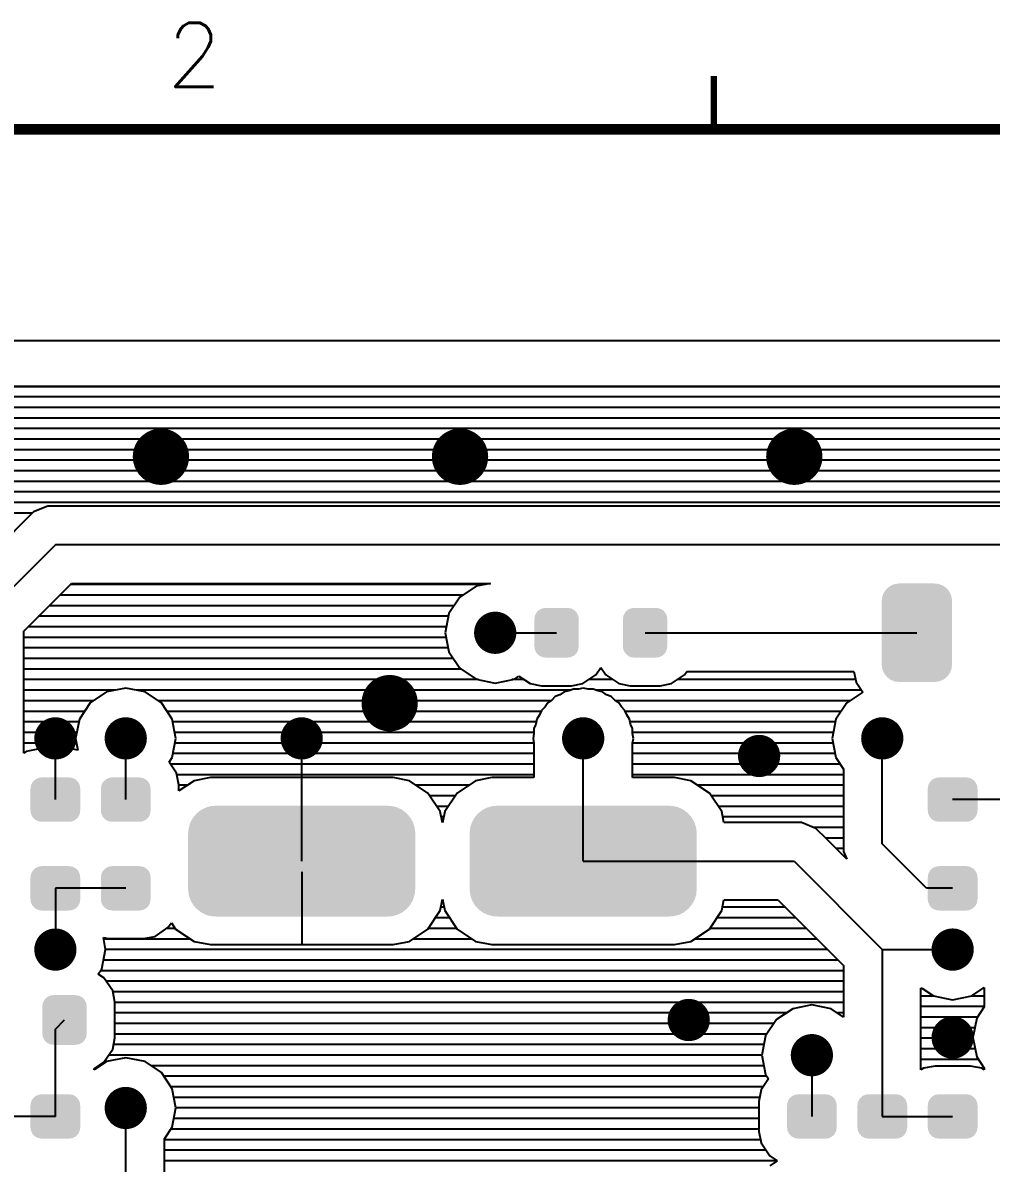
# Model space of a CAD drawing. Extents: x 295 to 953, y 10 to 290.
# Drawn here: x 557.1 to 602.5, y 236.5 to 290 of the extents above; entities that cross this region are included whole.
import ezdxf
from ezdxf.enums import TextEntityAlignment as Align

# ---------------------------------------------------------------- set-up
doc = ezdxf.new("R2010")
doc.units = 0
doc.header["$LTSCALE"] = 5
doc.header["$MEASUREMENT"] = 0
doc.layers.get('0').update_dxf_attribs({"linetype": 'CONTINUOUS', "lineweight": 25})
for name, color, linetype in [('DV-DPO-A6_BOT', 7, 'CONTINUOUS'), ('문자', 4, 'CONTINUOUS'), ('테두리', 3, 'CONTINUOUS')]:
    doc.layers.add(name, color=color, linetype=linetype)
doc.styles.get("Standard").update_dxf_attribs({"font": 'simplex.shx'})

# ---------------------------------------------------------------- blocks, each defined once
blk = doc.blocks.new('C')
at = {"layer": '테두리'}
for points, const_width in [([(112.5, 287.5), (112.5, 285)], 0.3), ([(15, 285), (15, 15), (405, 15), (405, 285), (15, 285)], 0.5)]:
    blk.add_lwpolyline(points, dxfattribs=dict(at, const_width=const_width))
at = {"layer": '문자'}
blk.add_text('2', height=3, dxfattribs=at).set_placement((88.125, 288.5), align=Align.MIDDLE)

msp = doc.modelspace()

# ---------------------------------------------------------------- linework, layer by layer
for points, const_width in [([(564.192, 269.648, -1), (562.871, 269.648, -1)], 1.321), ([(578.226, 269.648, -1), (576.905, 269.648, -1)], 1.321), ([(593.91, 269.648, -1), (592.589, 269.648, -1)], 1.321), ([(579.712, 261.393, -1), (578.721, 261.393, -1)], 0.991), ([(574.924, 258.091, -1), (573.603, 258.091, -1)], 1.321), ([(559.074, 256.44, -1), (558.084, 256.44, -1)], 0.991), ([(562.376, 256.44, -1), (561.386, 256.44, -1)], 0.991), ([(570.631, 256.44, -1), (569.641, 256.44, -1)], 0.991), ([(583.839, 256.44, -1), (582.849, 256.44, -1)], 0.991), ([(597.873, 256.44, -1), (596.882, 256.44, -1)], 0.991), ([(592.094, 255.615, -1), (591.104, 255.615, -1)], 0.991), ([(559.074, 246.534, -1), (558.084, 246.534, -1)], 0.991), ([(601.175, 246.534, -1), (600.184, 246.534, -1)], 0.991), ([(588.792, 243.232, -1), (587.802, 243.232, -1)], 0.991), ([(601.175, 242.407, -1), (600.184, 242.407, -1)], 0.991), ([(594.571, 241.581, -1), (593.58, 241.581, -1)], 0.991), ([(562.376, 239.105, -1), (561.386, 239.105, -1)], 0.991)]:
    msp.add_lwpolyline(points, format="xyb", close=True, dxfattribs=dict(const_width=const_width))
for points in [[(600.064, 263.667), (600.034, 263.678), (597.928, 263.667), (597.994, 263.678)], [(600.034, 263.678), (599.836, 263.704), (597.994, 263.678), (598.134, 263.704)], [(599.836, 263.704), (599.827, 263.705), (598.134, 263.704), (598.176, 263.705)], [(600.615, 263.127), (600.545, 263.28), (597.394, 263.127), (597.454, 263.28)], [(600.545, 263.28), (600.528, 263.316), (597.454, 263.28), (597.482, 263.316)], [(600.528, 263.316), (600.421, 263.448), (597.482, 263.316), (597.578, 263.448)], [(600.421, 263.448), (600.396, 263.478), (597.578, 263.448), (597.615, 263.478)], [(600.396, 263.478), (600.257, 263.579), (597.615, 263.478), (597.739, 263.579)], [(600.257, 263.579), (600.228, 263.601), (597.739, 263.579), (597.786, 263.601)], [(600.228, 263.601), (600.064, 263.667), (597.786, 263.601), (597.928, 263.667)], [(600.653, 262.879), (600.652, 262.922), (597.351, 262.879), (597.356, 262.922)], [(600.653, 259.907), (600.653, 262.879), (597.351, 259.907), (597.351, 262.879)], [(600.652, 262.922), (600.622, 263.086), (597.356, 262.922), (597.377, 263.086)], [(600.622, 263.086), (600.615, 263.127), (597.377, 263.086), (597.394, 263.127)], [(583.136, 262.044), (583.114, 262.189), (581.056, 262.044), (581.08, 262.189)], [(583.114, 262.189), (583.105, 262.206), (581.08, 262.189), (581.083, 262.206)], [(583.105, 262.206), (583.042, 262.337), (581.083, 262.206), (581.153, 262.337)], [(583.042, 262.337), (583.027, 262.352), (581.153, 262.337), (581.16, 262.352)], [(583.027, 262.352), (582.927, 262.456), (581.16, 262.352), (581.268, 262.456)], [(582.927, 262.456), (582.906, 262.466), (581.268, 262.456), (581.28, 262.466)], [(582.906, 262.466), (582.78, 262.532), (581.28, 262.466), (581.417, 262.532)], [(582.78, 262.532), (582.746, 262.537), (581.417, 262.532), (581.429, 262.537)], [(582.746, 262.537), (582.617, 262.558), (581.429, 262.537), (581.574, 262.558)], [(582.617, 262.558), (582.617, 262.562), (581.574, 262.558), (581.574, 262.562)], [(587.29, 262.044), (587.268, 262.189), (585.209, 262.044), (585.234, 262.189)], [(587.268, 262.189), (587.259, 262.206), (585.234, 262.189), (585.237, 262.206)], [(587.259, 262.206), (587.196, 262.337), (585.237, 262.206), (585.307, 262.337)], [(587.196, 262.337), (587.181, 262.352), (585.307, 262.337), (585.314, 262.352)], [(587.181, 262.352), (587.081, 262.456), (585.314, 262.352), (585.422, 262.456)], [(587.081, 262.456), (587.06, 262.466), (585.422, 262.456), (585.434, 262.466)], [(587.06, 262.466), (586.934, 262.532), (585.434, 262.466), (585.571, 262.532)], [(586.934, 262.532), (586.9, 262.537), (585.571, 262.532), (585.583, 262.537)], [(586.9, 262.537), (586.771, 262.558), (585.583, 262.537), (585.728, 262.558)], [(586.771, 262.558), (586.771, 262.562), (585.728, 262.558), (585.728, 262.562)], [(583.136, 262.041), (583.136, 262.044), (581.056, 262.041), (581.056, 262.044)], [(583.136, 260.746), (583.136, 262.041), (581.056, 260.746), (581.056, 262.041)], [(587.29, 262.041), (587.29, 262.044), (585.209, 262.041), (585.209, 262.044)], [(587.29, 260.746), (587.29, 262.041), (585.209, 260.746), (585.209, 262.041)], [(583.136, 260.743), (583.136, 260.746), (581.056, 260.743), (581.056, 260.746)], [(583.111, 260.598), (583.136, 260.743), (581.078, 260.598), (581.056, 260.743)], [(583.108, 260.58), (583.111, 260.598), (581.086, 260.58), (581.078, 260.598)], [(583.039, 260.449), (583.108, 260.58), (581.15, 260.449), (581.086, 260.58)], [(587.29, 260.743), (587.29, 260.746), (585.209, 260.743), (585.209, 260.746)], [(587.265, 260.598), (587.29, 260.743), (585.231, 260.598), (585.209, 260.743)], [(587.262, 260.58), (587.265, 260.598), (585.24, 260.58), (585.231, 260.598)], [(587.193, 260.449), (587.262, 260.58), (585.304, 260.449), (585.24, 260.58)], [(583.031, 260.434), (583.039, 260.449), (581.164, 260.434), (581.15, 260.449)], [(582.923, 260.331), (583.031, 260.434), (581.265, 260.331), (581.164, 260.434)], [(582.912, 260.32), (582.923, 260.331), (581.285, 260.32), (581.265, 260.331)], [(582.774, 260.255), (582.912, 260.32), (581.411, 260.255), (581.285, 260.32)], [(582.763, 260.25), (582.774, 260.255), (581.445, 260.25), (581.411, 260.255)], [(582.617, 260.229), (582.763, 260.25), (581.574, 260.229), (581.445, 260.25)], [(582.617, 260.224), (582.617, 260.229), (581.574, 260.224), (581.574, 260.229)], [(587.185, 260.434), (587.193, 260.449), (585.318, 260.434), (585.304, 260.449)], [(587.077, 260.331), (587.185, 260.434), (585.419, 260.331), (585.318, 260.434)], [(587.066, 260.32), (587.077, 260.331), (585.439, 260.32), (585.419, 260.331)], [(586.928, 260.255), (587.066, 260.32), (585.565, 260.255), (585.439, 260.32)], [(586.917, 260.25), (586.928, 260.255), (585.599, 260.25), (585.565, 260.255)], [(586.771, 260.229), (586.917, 260.25), (585.728, 260.229), (585.599, 260.25)], [(586.771, 260.224), (586.771, 260.229), (585.728, 260.224), (585.728, 260.229)], [(600.647, 259.865), (600.653, 259.907), (597.352, 259.865), (597.351, 259.907)], [(600.627, 259.701), (600.647, 259.865), (597.382, 259.701), (597.352, 259.865)], [(600.61, 259.66), (600.627, 259.701), (597.389, 259.66), (597.382, 259.701)], [(600.549, 259.507), (600.61, 259.66), (597.459, 259.507), (597.389, 259.66)], [(600.522, 259.47), (600.549, 259.507), (597.476, 259.47), (597.459, 259.507)], [(600.426, 259.339), (600.522, 259.47), (597.583, 259.339), (597.476, 259.47)], [(600.389, 259.309), (600.426, 259.339), (597.608, 259.309), (597.583, 259.339)], [(600.265, 259.207), (600.389, 259.309), (597.746, 259.207), (597.608, 259.309)], [(600.217, 259.185), (600.265, 259.207), (597.776, 259.185), (597.746, 259.207)], [(600.075, 259.12), (600.217, 259.185), (597.94, 259.12), (597.776, 259.185)], [(600.01, 259.108), (600.075, 259.12), (597.97, 259.108), (597.94, 259.12)], [(599.87, 259.083), (600.01, 259.108), (598.168, 259.083), (597.97, 259.108)], [(599.827, 259.082), (599.87, 259.083), (598.176, 259.082), (598.168, 259.083)], [(559.392, 254.58), (559.361, 254.586), (557.771, 254.58), (557.782, 254.586)], [(559.361, 254.586), (559.229, 254.608), (557.782, 254.586), (557.928, 254.608)], [(562.694, 254.58), (562.663, 254.586), (561.073, 254.58), (561.084, 254.586)], [(562.663, 254.586), (562.531, 254.608), (561.084, 254.586), (561.23, 254.608)], [(601.493, 254.58), (601.461, 254.586), (599.872, 254.58), (599.883, 254.586)], [(601.461, 254.586), (601.33, 254.608), (599.883, 254.586), (600.029, 254.608)], [(559.748, 253.046), (559.748, 254.089), (557.41, 253.046), (557.41, 254.089)], [(559.744, 254.089), (559.723, 254.236), (557.413, 254.089), (557.437, 254.236)], [(559.723, 254.236), (559.715, 254.252), (557.437, 254.236), (557.439, 254.252)], [(559.715, 254.252), (559.652, 254.384), (557.439, 254.252), (557.508, 254.384)], [(559.652, 254.384), (559.639, 254.399), (557.508, 254.384), (557.516, 254.399)], [(559.639, 254.399), (559.538, 254.503), (557.516, 254.399), (557.623, 254.503)], [(559.538, 254.503), (559.519, 254.514), (557.623, 254.503), (557.634, 254.514)], [(559.519, 254.514), (559.392, 254.58), (557.634, 254.514), (557.771, 254.58)], [(563.05, 253.046), (563.05, 254.089), (560.712, 253.046), (560.712, 254.089)], [(563.046, 254.089), (563.025, 254.236), (560.715, 254.089), (560.739, 254.236)], [(563.025, 254.236), (563.017, 254.252), (560.739, 254.236), (560.741, 254.252)], [(563.017, 254.252), (562.954, 254.384), (560.741, 254.252), (560.81, 254.384)], [(562.954, 254.384), (562.941, 254.399), (560.81, 254.384), (560.818, 254.399)], [(562.941, 254.399), (562.84, 254.503), (560.818, 254.399), (560.925, 254.503)], [(562.84, 254.503), (562.821, 254.514), (560.925, 254.503), (560.936, 254.514)], [(562.821, 254.514), (562.694, 254.58), (560.936, 254.514), (561.073, 254.58)], [(601.848, 253.046), (601.848, 254.089), (599.51, 253.046), (599.51, 254.089)], [(601.845, 254.089), (601.824, 254.236), (599.514, 254.089), (599.537, 254.236)], [(601.824, 254.236), (601.816, 254.252), (599.537, 254.236), (599.54, 254.252)], [(601.816, 254.252), (601.753, 254.384), (599.54, 254.252), (599.609, 254.384)], [(601.753, 254.384), (601.739, 254.399), (599.609, 254.384), (599.616, 254.399)], [(601.739, 254.399), (601.638, 254.503), (599.616, 254.399), (599.724, 254.503)], [(601.638, 254.503), (601.619, 254.514), (599.724, 254.503), (599.734, 254.514)], [(601.619, 254.514), (601.493, 254.58), (599.734, 254.514), (599.872, 254.58)], [(559.721, 252.9), (559.744, 253.046), (557.434, 252.9), (557.413, 253.046)], [(563.023, 252.9), (563.046, 253.046), (560.736, 252.9), (560.715, 253.046)], [(575.037, 252.948), (574.853, 253.083), (565.24, 252.948), (565.413, 253.083)], [(574.853, 253.083), (574.826, 253.103), (565.413, 253.083), (565.453, 253.103)], [(574.826, 253.103), (574.616, 253.2), (565.453, 253.103), (565.648, 253.2)], [(574.616, 253.2), (574.588, 253.213), (565.648, 253.2), (565.696, 253.213)], [(574.588, 253.213), (574.357, 253.267), (565.696, 253.213), (565.901, 253.267)], [(574.357, 253.267), (574.333, 253.273), (565.901, 253.267), (565.994, 253.273)], [(574.333, 253.273), (574.072, 253.28), (565.994, 253.273), (566.126, 253.28)], [(566.2, 253.28), (566.162, 253.282), (566.126, 253.28), (566.162, 253.282)], [(588.245, 252.948), (588.061, 253.083), (578.448, 252.948), (578.621, 253.083)], [(588.061, 253.083), (588.034, 253.103), (578.621, 253.083), (578.661, 253.103)], [(588.034, 253.103), (587.824, 253.2), (578.661, 253.103), (578.856, 253.2)], [(587.824, 253.2), (587.796, 253.213), (578.856, 253.2), (578.904, 253.213)], [(587.796, 253.213), (587.565, 253.267), (578.904, 253.213), (579.109, 253.267)], [(587.565, 253.267), (587.541, 253.273), (579.109, 253.267), (579.202, 253.273)], [(587.541, 253.273), (587.28, 253.28), (579.202, 253.273), (579.334, 253.28)], [(579.408, 253.28), (579.37, 253.282), (579.334, 253.28), (579.37, 253.282)], [(601.821, 252.9), (601.845, 253.046), (599.535, 252.9), (599.514, 253.046)], [(559.718, 252.883), (559.721, 252.9), (557.442, 252.883), (557.434, 252.9)], [(559.649, 252.751), (559.718, 252.883), (557.505, 252.751), (557.442, 252.883)], [(559.642, 252.737), (559.649, 252.751), (557.519, 252.737), (557.505, 252.751)], [(559.534, 252.632), (559.642, 252.737), (557.62, 252.632), (557.519, 252.737)], [(559.524, 252.622), (559.534, 252.632), (557.639, 252.622), (557.62, 252.632)], [(559.386, 252.555), (559.524, 252.622), (557.766, 252.555), (557.639, 252.622)], [(559.375, 252.549), (559.386, 252.555), (557.797, 252.549), (557.766, 252.555)], [(559.229, 252.527), (559.375, 252.549), (557.928, 252.527), (557.797, 252.549)], [(563.02, 252.883), (563.023, 252.9), (560.744, 252.883), (560.736, 252.9)], [(562.951, 252.751), (563.02, 252.883), (560.807, 252.751), (560.744, 252.883)], [(562.944, 252.737), (562.951, 252.751), (560.821, 252.737), (560.807, 252.751)], [(562.836, 252.632), (562.944, 252.737), (560.922, 252.632), (560.821, 252.737)], [(562.826, 252.622), (562.836, 252.632), (560.941, 252.622), (560.922, 252.632)], [(562.688, 252.555), (562.826, 252.622), (561.068, 252.555), (560.941, 252.622)], [(562.677, 252.549), (562.688, 252.555), (561.099, 252.549), (561.068, 252.555)], [(562.531, 252.527), (562.677, 252.549), (561.23, 252.527), (561.099, 252.549)], [(575.431, 252.28), (575.357, 252.493), (564.844, 252.28), (564.911, 252.493)], [(575.357, 252.493), (575.345, 252.528), (564.911, 252.493), (564.93, 252.528)], [(575.345, 252.528), (575.231, 252.722), (564.93, 252.528), (565.037, 252.722)], [(575.231, 252.722), (575.212, 252.753), (565.037, 252.722), (565.064, 252.753)], [(575.212, 252.753), (575.06, 252.922), (565.064, 252.753), (565.207, 252.922)], [(575.06, 252.922), (575.037, 252.948), (565.207, 252.922), (565.24, 252.948)], [(588.639, 252.28), (588.565, 252.493), (578.052, 252.28), (578.119, 252.493)], [(588.565, 252.493), (588.553, 252.528), (578.119, 252.493), (578.138, 252.528)], [(588.553, 252.528), (588.439, 252.722), (578.138, 252.528), (578.245, 252.722)], [(588.439, 252.722), (588.42, 252.753), (578.245, 252.722), (578.272, 252.753)], [(588.42, 252.753), (588.268, 252.922), (578.272, 252.753), (578.415, 252.922)], [(588.268, 252.922), (588.245, 252.948), (578.415, 252.922), (578.448, 252.948)], [(601.819, 252.883), (601.821, 252.9), (599.543, 252.883), (599.535, 252.9)], [(601.75, 252.751), (601.819, 252.883), (599.606, 252.751), (599.543, 252.883)], [(601.743, 252.737), (601.75, 252.751), (599.619, 252.737), (599.606, 252.751)], [(601.635, 252.632), (601.743, 252.737), (599.72, 252.632), (599.619, 252.737)], [(601.624, 252.622), (601.635, 252.632), (599.74, 252.622), (599.72, 252.632)], [(601.487, 252.555), (601.624, 252.622), (599.866, 252.555), (599.74, 252.622)], [(601.476, 252.549), (601.487, 252.555), (599.898, 252.549), (599.866, 252.555)], [(601.33, 252.527), (601.476, 252.549), (600.029, 252.527), (599.898, 252.549)], [(575.465, 251.983), (575.465, 252.021), (564.806, 251.983), (564.81, 252.021)], [(575.465, 251.979), (575.465, 251.983), (564.806, 251.979), (564.806, 251.983)], [(575.465, 249.384), (575.465, 251.979), (564.806, 249.384), (564.806, 251.979)], [(575.465, 252.021), (575.436, 252.243), (564.81, 252.021), (564.833, 252.243)], [(575.436, 252.243), (575.431, 252.28), (564.833, 252.243), (564.844, 252.28)], [(588.673, 251.983), (588.673, 252.021), (578.014, 251.983), (578.018, 252.021)], [(588.673, 251.979), (588.673, 251.983), (578.014, 251.979), (578.014, 251.983)], [(588.673, 249.384), (588.673, 251.979), (578.014, 249.384), (578.014, 251.979)], [(588.673, 252.021), (588.644, 252.243), (578.018, 252.021), (578.041, 252.243)], [(588.644, 252.243), (588.639, 252.28), (578.041, 252.243), (578.052, 252.28)], [(559.639, 250.238), (559.538, 250.343), (557.516, 250.238), (557.623, 250.343)], [(559.538, 250.343), (559.519, 250.353), (557.623, 250.343), (557.634, 250.353)], [(559.519, 250.353), (559.392, 250.42), (557.634, 250.353), (557.771, 250.42)], [(559.392, 250.42), (559.361, 250.425), (557.771, 250.42), (557.782, 250.425)], [(559.361, 250.425), (559.229, 250.447), (557.782, 250.425), (557.928, 250.447)], [(562.941, 250.238), (562.84, 250.343), (560.818, 250.238), (560.925, 250.343)], [(562.84, 250.343), (562.821, 250.353), (560.925, 250.343), (560.936, 250.353)], [(562.821, 250.353), (562.694, 250.42), (560.936, 250.353), (561.073, 250.42)], [(562.694, 250.42), (562.663, 250.425), (561.073, 250.42), (561.084, 250.425)], [(562.663, 250.425), (562.531, 250.447), (561.084, 250.425), (561.23, 250.447)], [(601.739, 250.238), (601.638, 250.343), (599.616, 250.238), (599.724, 250.343)], [(601.638, 250.343), (601.619, 250.353), (599.724, 250.343), (599.734, 250.353)], [(601.619, 250.353), (601.493, 250.42), (599.734, 250.353), (599.872, 250.42)], [(601.493, 250.42), (601.461, 250.425), (599.872, 250.42), (599.883, 250.425)], [(601.461, 250.425), (601.33, 250.447), (599.883, 250.425), (600.029, 250.447)], [(559.748, 248.885), (559.748, 249.929), (557.41, 248.885), (557.41, 249.929)], [(559.744, 249.929), (559.723, 250.075), (557.413, 249.929), (557.437, 250.075)], [(559.723, 250.075), (559.715, 250.092), (557.437, 250.075), (557.439, 250.092)], [(559.715, 250.092), (559.652, 250.224), (557.439, 250.092), (557.508, 250.224)], [(559.652, 250.224), (559.639, 250.238), (557.508, 250.224), (557.516, 250.238)], [(563.05, 248.885), (563.05, 249.929), (560.712, 248.885), (560.712, 249.929)], [(563.046, 249.929), (563.025, 250.075), (560.715, 249.929), (560.739, 250.075)], [(563.025, 250.075), (563.017, 250.092), (560.739, 250.075), (560.741, 250.092)], [(563.017, 250.092), (562.954, 250.224), (560.741, 250.092), (560.81, 250.224)], [(562.954, 250.224), (562.941, 250.238), (560.81, 250.224), (560.818, 250.238)], [(601.848, 248.885), (601.848, 249.929), (599.51, 248.885), (599.51, 249.929)], [(601.845, 249.929), (601.824, 250.075), (599.514, 249.929), (599.537, 250.075)], [(601.824, 250.075), (601.816, 250.092), (599.537, 250.075), (599.54, 250.092)], [(601.816, 250.092), (601.753, 250.224), (599.54, 250.092), (599.609, 250.224)], [(601.753, 250.224), (601.739, 250.238), (599.609, 250.224), (599.616, 250.238)], [(575.465, 249.381), (575.465, 249.384), (564.806, 249.381), (564.806, 249.384)], [(575.461, 249.343), (575.465, 249.381), (564.807, 249.343), (564.806, 249.381)], [(575.439, 249.12), (575.461, 249.343), (564.836, 249.12), (564.807, 249.343)], [(588.673, 249.381), (588.673, 249.384), (578.014, 249.381), (578.014, 249.384)], [(588.669, 249.343), (588.673, 249.381), (578.015, 249.343), (578.014, 249.381)], [(588.647, 249.12), (588.669, 249.343), (578.044, 249.12), (578.015, 249.343)], [(559.721, 248.739), (559.744, 248.885), (557.434, 248.739), (557.413, 248.885)], [(559.718, 248.722), (559.721, 248.739), (557.442, 248.722), (557.434, 248.739)], [(559.649, 248.59), (559.718, 248.722), (557.505, 248.59), (557.442, 248.722)], [(563.023, 248.739), (563.046, 248.885), (560.736, 248.739), (560.715, 248.885)], [(563.02, 248.722), (563.023, 248.739), (560.744, 248.722), (560.736, 248.739)], [(562.951, 248.59), (563.02, 248.722), (560.807, 248.59), (560.744, 248.722)], [(575.427, 249.083), (575.439, 249.12), (564.841, 249.083), (564.836, 249.12)], [(575.361, 248.87), (575.427, 249.083), (564.914, 248.87), (564.841, 249.083)], [(575.342, 248.835), (575.361, 248.87), (564.926, 248.835), (564.914, 248.87)], [(575.234, 248.641), (575.342, 248.835), (565.041, 248.641), (564.926, 248.835)], [(588.635, 249.083), (588.647, 249.12), (578.049, 249.083), (578.044, 249.12)], [(588.569, 248.87), (588.635, 249.083), (578.122, 248.87), (578.049, 249.083)], [(588.55, 248.835), (588.569, 248.87), (578.134, 248.835), (578.122, 248.87)], [(588.442, 248.641), (588.55, 248.835), (578.249, 248.641), (578.134, 248.835)], [(601.821, 248.739), (601.845, 248.885), (599.535, 248.739), (599.514, 248.885)], [(601.819, 248.722), (601.821, 248.739), (599.543, 248.722), (599.535, 248.739)], [(601.75, 248.59), (601.819, 248.722), (599.606, 248.59), (599.543, 248.722)], [(559.642, 248.576), (559.649, 248.59), (557.519, 248.576), (557.505, 248.59)], [(559.534, 248.471), (559.642, 248.576), (557.62, 248.471), (557.519, 248.576)], [(559.524, 248.461), (559.534, 248.471), (557.639, 248.461), (557.62, 248.471)], [(559.386, 248.394), (559.524, 248.461), (557.766, 248.394), (557.639, 248.461)], [(559.375, 248.389), (559.386, 248.394), (557.797, 248.389), (557.766, 248.394)], [(559.229, 248.367), (559.375, 248.389), (557.928, 248.367), (557.797, 248.389)], [(562.944, 248.576), (562.951, 248.59), (560.821, 248.576), (560.807, 248.59)], [(562.836, 248.471), (562.944, 248.576), (560.922, 248.471), (560.821, 248.576)], [(562.826, 248.461), (562.836, 248.471), (560.941, 248.461), (560.922, 248.471)], [(562.688, 248.394), (562.826, 248.461), (561.068, 248.394), (560.941, 248.461)], [(562.677, 248.389), (562.688, 248.394), (561.099, 248.389), (561.068, 248.394)], [(562.531, 248.367), (562.677, 248.389), (561.23, 248.367), (561.099, 248.389)], [(575.208, 248.61), (575.234, 248.641), (565.059, 248.61), (565.041, 248.641)], [(575.065, 248.442), (575.208, 248.61), (565.211, 248.442), (565.059, 248.61)], [(575.032, 248.416), (575.065, 248.442), (565.235, 248.416), (565.211, 248.442)], [(574.858, 248.28), (575.032, 248.416), (565.419, 248.28), (565.235, 248.416)], [(574.819, 248.26), (574.858, 248.28), (565.446, 248.26), (565.419, 248.28)], [(574.624, 248.164), (574.819, 248.26), (565.655, 248.164), (565.446, 248.26)], [(588.416, 248.61), (588.442, 248.641), (578.267, 248.61), (578.249, 248.641)], [(588.273, 248.442), (588.416, 248.61), (578.419, 248.442), (578.267, 248.61)], [(588.24, 248.416), (588.273, 248.442), (578.443, 248.416), (578.419, 248.442)], [(588.066, 248.28), (588.24, 248.416), (578.627, 248.28), (578.443, 248.416)], [(588.027, 248.26), (588.066, 248.28), (578.654, 248.26), (578.627, 248.28)], [(587.832, 248.164), (588.027, 248.26), (578.863, 248.164), (578.654, 248.26)], [(601.743, 248.576), (601.75, 248.59), (599.619, 248.576), (599.606, 248.59)], [(601.635, 248.471), (601.743, 248.576), (599.72, 248.471), (599.619, 248.576)], [(601.624, 248.461), (601.635, 248.471), (599.74, 248.461), (599.72, 248.471)], [(601.487, 248.394), (601.624, 248.461), (599.866, 248.394), (599.74, 248.461)], [(601.476, 248.389), (601.487, 248.394), (599.898, 248.389), (599.866, 248.394)], [(601.33, 248.367), (601.476, 248.389), (600.029, 248.367), (599.898, 248.389)], [(574.576, 248.151), (574.624, 248.164), (565.683, 248.151), (565.655, 248.164)], [(574.371, 248.096), (574.576, 248.151), (565.915, 248.096), (565.683, 248.151)], [(574.278, 248.091), (574.371, 248.096), (565.938, 248.091), (565.915, 248.096)], [(574.146, 248.083), (574.278, 248.091), (566.2, 248.083), (565.938, 248.091)], [(574.11, 248.081), (574.146, 248.083), (574.11, 248.081), (574.072, 248.083)], [(587.784, 248.151), (587.832, 248.164), (578.891, 248.151), (578.863, 248.164)], [(587.579, 248.096), (587.784, 248.151), (579.123, 248.096), (578.891, 248.151)], [(587.486, 248.091), (587.579, 248.096), (579.146, 248.091), (579.123, 248.096)], [(587.354, 248.083), (587.486, 248.091), (579.408, 248.083), (579.146, 248.091)], [(587.318, 248.081), (587.354, 248.083), (587.318, 248.081), (587.28, 248.083)], [(560.048, 243.883), (560.026, 244.028), (557.968, 243.883), (557.993, 244.028)], [(560.026, 244.028), (560.018, 244.045), (557.993, 244.028), (557.996, 244.045)], [(560.018, 244.045), (559.954, 244.176), (557.996, 244.045), (558.065, 244.176)], [(559.954, 244.176), (559.94, 244.191), (558.065, 244.176), (558.073, 244.191)], [(559.94, 244.191), (559.839, 244.295), (558.073, 244.191), (558.181, 244.295)], [(559.839, 244.295), (559.818, 244.305), (558.181, 244.295), (558.192, 244.305)], [(559.818, 244.305), (559.693, 244.371), (558.192, 244.305), (558.33, 244.371)], [(559.693, 244.371), (559.659, 244.376), (558.33, 244.371), (558.341, 244.376)], [(559.659, 244.376), (559.53, 244.397), (558.341, 244.376), (558.486, 244.397)], [(559.53, 244.397), (559.53, 244.401), (558.486, 244.397), (558.486, 244.401)], [(560.048, 243.88), (560.048, 243.883), (557.968, 243.88), (557.968, 243.883)], [(560.048, 242.585), (560.048, 243.88), (557.968, 242.585), (557.968, 243.88)], [(560.048, 242.582), (560.048, 242.585), (557.968, 242.582), (557.968, 242.585)], [(560.024, 242.437), (560.048, 242.582), (557.99, 242.437), (557.968, 242.582)], [(560.021, 242.419), (560.024, 242.437), (557.998, 242.419), (557.99, 242.437)], [(559.951, 242.288), (560.021, 242.419), (558.062, 242.288), (557.998, 242.419)], [(559.943, 242.273), (559.951, 242.288), (558.077, 242.273), (558.062, 242.288)], [(559.835, 242.17), (559.943, 242.273), (558.177, 242.17), (558.077, 242.273)], [(559.824, 242.159), (559.835, 242.17), (558.198, 242.159), (558.177, 242.17)], [(559.687, 242.094), (559.824, 242.159), (558.324, 242.094), (558.198, 242.159)], [(559.675, 242.089), (559.687, 242.094), (558.357, 242.089), (558.324, 242.094)], [(559.53, 242.068), (559.675, 242.089), (558.486, 242.068), (558.357, 242.089)], [(559.53, 242.063), (559.53, 242.068), (558.486, 242.063), (558.486, 242.068)], [(559.639, 239.54), (559.538, 239.644), (557.516, 239.54), (557.623, 239.644)], [(559.538, 239.644), (559.519, 239.655), (557.623, 239.644), (557.634, 239.655)], [(559.519, 239.655), (559.392, 239.721), (557.634, 239.655), (557.771, 239.721)], [(559.392, 239.721), (559.361, 239.727), (557.771, 239.721), (557.782, 239.727)], [(559.361, 239.727), (559.229, 239.749), (557.782, 239.727), (557.928, 239.749)], [(595.135, 239.54), (595.034, 239.644), (593.012, 239.54), (593.12, 239.644)], [(595.034, 239.644), (595.015, 239.655), (593.12, 239.644), (593.13, 239.655)], [(595.015, 239.655), (594.889, 239.721), (593.13, 239.655), (593.268, 239.721)], [(594.889, 239.721), (594.857, 239.727), (593.268, 239.721), (593.279, 239.727)], [(594.857, 239.727), (594.726, 239.749), (593.279, 239.727), (593.425, 239.749)], [(598.437, 239.54), (598.336, 239.644), (596.314, 239.54), (596.422, 239.644)], [(598.336, 239.644), (598.317, 239.655), (596.422, 239.644), (596.432, 239.655)], [(598.317, 239.655), (598.191, 239.721), (596.432, 239.655), (596.57, 239.721)], [(598.191, 239.721), (598.159, 239.727), (596.57, 239.721), (596.581, 239.727)], [(598.159, 239.727), (598.028, 239.749), (596.581, 239.727), (596.727, 239.749)], [(601.739, 239.54), (601.638, 239.644), (599.616, 239.54), (599.724, 239.644)], [(601.638, 239.644), (601.619, 239.655), (599.724, 239.644), (599.734, 239.655)], [(601.619, 239.655), (601.493, 239.721), (599.734, 239.655), (599.872, 239.721)], [(601.493, 239.721), (601.461, 239.727), (599.872, 239.721), (599.883, 239.727)], [(601.461, 239.727), (601.33, 239.749), (599.883, 239.727), (600.029, 239.749)], [(559.748, 238.187), (559.748, 239.23), (557.41, 238.187), (557.41, 239.23)], [(559.744, 239.23), (559.723, 239.377), (557.413, 239.23), (557.437, 239.377)], [(559.723, 239.377), (559.715, 239.393), (557.437, 239.377), (557.439, 239.393)], [(559.715, 239.393), (559.652, 239.525), (557.439, 239.393), (557.508, 239.525)], [(559.652, 239.525), (559.639, 239.54), (557.508, 239.525), (557.516, 239.54)], [(595.244, 238.187), (595.244, 239.23), (592.906, 238.187), (592.906, 239.23)], [(595.241, 239.23), (595.22, 239.377), (592.91, 239.23), (592.933, 239.377)], [(595.22, 239.377), (595.212, 239.393), (592.933, 239.377), (592.936, 239.393)], [(595.212, 239.393), (595.149, 239.525), (592.936, 239.393), (593.005, 239.525)], [(595.149, 239.525), (595.135, 239.54), (593.005, 239.525), (593.012, 239.54)], [(598.546, 238.187), (598.546, 239.23), (596.208, 238.187), (596.208, 239.23)], [(598.543, 239.23), (598.522, 239.377), (596.212, 239.23), (596.235, 239.377)], [(598.522, 239.377), (598.514, 239.393), (596.235, 239.377), (596.238, 239.393)], [(598.514, 239.393), (598.451, 239.525), (596.238, 239.393), (596.307, 239.525)], [(598.451, 239.525), (598.437, 239.54), (596.307, 239.525), (596.314, 239.54)], [(601.848, 238.187), (601.848, 239.23), (599.51, 238.187), (599.51, 239.23)], [(601.845, 239.23), (601.824, 239.377), (599.514, 239.23), (599.537, 239.377)], [(601.824, 239.377), (601.816, 239.393), (599.537, 239.377), (599.54, 239.393)], [(601.816, 239.393), (601.753, 239.525), (599.54, 239.393), (599.609, 239.525)], [(601.753, 239.525), (601.739, 239.54), (599.609, 239.525), (599.616, 239.54)], [(559.721, 238.041), (559.744, 238.187), (557.434, 238.041), (557.413, 238.187)], [(559.718, 238.024), (559.721, 238.041), (557.442, 238.024), (557.434, 238.041)], [(559.649, 237.892), (559.718, 238.024), (557.505, 237.892), (557.442, 238.024)], [(595.217, 238.041), (595.241, 238.187), (592.931, 238.041), (592.91, 238.187)], [(595.215, 238.024), (595.217, 238.041), (592.939, 238.024), (592.931, 238.041)], [(595.146, 237.892), (595.215, 238.024), (593.002, 237.892), (592.939, 238.024)], [(598.519, 238.041), (598.543, 238.187), (596.233, 238.041), (596.212, 238.187)], [(598.517, 238.024), (598.519, 238.041), (596.241, 238.024), (596.233, 238.041)], [(598.448, 237.892), (598.517, 238.024), (596.304, 237.892), (596.241, 238.024)], [(601.821, 238.041), (601.845, 238.187), (599.535, 238.041), (599.514, 238.187)], [(601.819, 238.024), (601.821, 238.041), (599.543, 238.024), (599.535, 238.041)], [(601.75, 237.892), (601.819, 238.024), (599.606, 237.892), (599.543, 238.024)], [(559.642, 237.878), (559.649, 237.892), (557.519, 237.878), (557.505, 237.892)], [(559.534, 237.773), (559.642, 237.878), (557.62, 237.773), (557.519, 237.878)], [(559.524, 237.763), (559.534, 237.773), (557.639, 237.763), (557.62, 237.773)], [(559.386, 237.696), (559.524, 237.763), (557.766, 237.696), (557.639, 237.763)], [(559.375, 237.69), (559.386, 237.696), (557.797, 237.69), (557.766, 237.696)], [(559.229, 237.668), (559.375, 237.69), (557.928, 237.668), (557.797, 237.69)], [(595.139, 237.878), (595.146, 237.892), (593.015, 237.878), (593.002, 237.892)], [(595.031, 237.773), (595.139, 237.878), (593.116, 237.773), (593.015, 237.878)], [(595.02, 237.763), (595.031, 237.773), (593.136, 237.763), (593.116, 237.773)], [(594.883, 237.696), (595.02, 237.763), (593.262, 237.696), (593.136, 237.763)], [(594.872, 237.69), (594.883, 237.696), (593.294, 237.69), (593.262, 237.696)], [(594.726, 237.668), (594.872, 237.69), (593.425, 237.668), (593.294, 237.69)], [(598.441, 237.878), (598.448, 237.892), (596.317, 237.878), (596.304, 237.892)], [(598.333, 237.773), (598.441, 237.878), (596.418, 237.773), (596.317, 237.878)], [(598.322, 237.763), (598.333, 237.773), (596.438, 237.763), (596.418, 237.773)], [(598.185, 237.696), (598.322, 237.763), (596.564, 237.696), (596.438, 237.763)], [(598.174, 237.69), (598.185, 237.696), (596.596, 237.69), (596.564, 237.696)], [(598.028, 237.668), (598.174, 237.69), (596.727, 237.668), (596.596, 237.69)], [(601.743, 237.878), (601.75, 237.892), (599.619, 237.878), (599.606, 237.892)], [(601.635, 237.773), (601.743, 237.878), (599.72, 237.773), (599.619, 237.878)], [(601.624, 237.763), (601.635, 237.773), (599.74, 237.763), (599.72, 237.773)], [(601.487, 237.696), (601.624, 237.763), (599.866, 237.696), (599.74, 237.763)], [(601.476, 237.69), (601.487, 237.696), (599.898, 237.69), (599.866, 237.696)], [(601.33, 237.668), (601.476, 237.69), (600.029, 237.668), (599.898, 237.69)]]:
    msp.add_solid(points)
at = {"layer": 'DV-DPO-A6_BOT'}
for p, q in [((529.277, 275.097), (843.878, 275.097)), ((648.558, 272.95), (548.191, 272.95)), ((548.191, 272.95), (648.558, 272.95)), ((791.535, 272.455), (547.352, 272.455)), ((745.842, 271.96), (546.857, 271.96)), ((745.347, 271.464), (546.361, 271.464)), ((744.851, 270.969), (545.866, 270.969)), ((744.356, 270.474), (545.371, 270.474)), ((743.861, 269.979), (544.876, 269.979)), ((743.365, 269.483), (544.625, 269.483)), ((698.313, 268.988), (544.545, 268.988)), ((697.098, 268.493), (544.545, 268.493)), ((683.678, 267.997), (544.545, 267.997)), ((614.35, 267.502), (544.545, 267.502)), ((557.502, 267.007), (544.545, 267.007)), ((557.555, 267.06), (554.253, 263.758)), ((558.222, 267.337), (557.555, 267.06)), ((614.099, 267.337), (558.222, 267.337)), ((558.579, 265.521), (555.277, 262.219)), ((615.538, 265.521), (558.579, 265.521)), ((557.093, 261.466), (559.332, 263.705)), ((559.332, 263.705), (578.992, 263.705)), ((578.992, 263.705), (578.318, 263.573)), ((577.697, 263.157), (558.784, 263.157)), ((578.714, 263.652), (559.279, 263.652)), ((578.318, 263.573), (577.552, 263.064)), ((577.288, 262.661), (558.288, 262.661)), ((577.552, 263.064), (577.044, 262.298)), ((577.017, 262.166), (557.793, 262.166)), ((577.044, 262.298), (576.865, 261.393)), ((576.918, 261.671), (557.298, 261.671)), ((557.093, 255.747), (557.093, 261.466)), ((576.905, 261.175), (557.093, 261.175)), ((576.865, 261.393), (577.044, 260.495)), ((579.216, 261.393), (582.096, 261.393)), ((586.25, 261.393), (599.002, 261.393)), ((577.004, 260.68), (557.093, 260.68)), ((577.044, 260.495), (577.552, 259.729)), ((577.248, 260.185), (557.093, 260.185)), ((577.612, 259.689), (557.093, 259.689)), ((577.552, 259.729), (578.318, 259.221)), ((583.331, 259.009), (583.938, 259.419)), ((583.938, 259.419), (584.169, 259.769)), ((584.222, 259.689), (584.123, 259.689)), ((584.169, 259.769), (584.407, 259.419)), ((584.407, 259.419), (585.015, 259.009)), ((587.491, 259.009), (588.099, 259.419)), ((588.099, 259.419), (588.204, 259.577)), ((588.204, 259.577), (596.05, 259.577)), ((596.05, 259.577), (596.149, 259.069)), ((578.437, 259.194), (557.093, 259.194)), ((578.318, 259.221), (579.216, 259.036)), ((579.216, 259.036), (580.121, 259.221)), ((580.583, 259.194), (580.002, 259.194)), ((580.121, 259.221), (580.332, 259.359)), ((580.332, 259.359), (580.854, 259.009)), ((580.854, 259.009), (581.389, 258.904)), ((581.389, 258.904), (582.796, 258.904)), ((582.796, 258.904), (583.331, 259.009)), ((584.737, 259.194), (583.608, 259.194)), ((585.015, 259.009), (585.55, 258.904)), ((585.55, 258.904), (586.956, 258.904)), ((586.956, 258.904), (587.491, 259.009)), ((596.129, 259.194), (587.762, 259.194)), ((596.149, 259.069), (596.459, 258.606)), ((561.379, 258.699), (557.093, 258.699)), ((560.983, 258.62), (560.217, 258.111)), ((561.881, 258.798), (560.983, 258.62)), ((562.786, 258.62), (561.881, 258.798)), ((582.756, 258.699), (562.389, 258.699)), ((563.552, 258.111), (562.786, 258.62)), ((582.036, 258.402), (581.871, 258.237)), ((582.254, 258.488), (582.036, 258.402)), ((582.446, 258.62), (582.254, 258.488)), ((582.67, 258.666), (582.446, 258.62)), ((582.888, 258.752), (582.67, 258.666)), ((583.119, 258.752), (582.888, 258.752)), ((583.344, 258.798), (583.119, 258.752)), ((583.575, 258.752), (583.344, 258.798)), ((583.806, 258.752), (583.575, 258.752)), ((584.024, 258.666), (583.806, 258.752)), ((596.4, 258.699), (583.938, 258.699)), ((584.249, 258.62), (584.024, 258.666)), ((584.44, 258.488), (584.249, 258.62)), ((584.658, 258.402), (584.44, 258.488)), ((584.823, 258.237), (584.658, 258.402)), ((596.459, 258.606), (595.713, 258.111)), ((560.362, 258.204), (557.093, 258.204)), ((560.217, 258.111), (559.708, 257.345)), ((581.825, 258.204), (563.406, 258.204)), ((564.06, 257.345), (563.552, 258.111)), ((581.554, 257.913), (581.389, 257.755)), ((581.68, 258.111), (581.554, 257.913)), ((581.871, 258.237), (581.68, 258.111)), ((585.015, 258.111), (584.823, 258.237)), ((595.858, 258.204), (584.869, 258.204)), ((585.14, 257.913), (585.015, 258.111)), ((585.305, 257.755), (585.14, 257.913)), ((595.713, 258.111), (595.205, 257.345)), ((559.952, 257.708), (557.093, 257.708)), ((559.708, 257.345), (559.53, 256.44)), ((581.369, 257.708), (563.816, 257.708)), ((564.238, 256.44), (564.06, 257.345)), ((581.171, 257.345), (581.125, 257.114)), ((581.297, 257.537), (581.171, 257.345)), ((581.389, 257.755), (581.297, 257.537)), ((585.398, 257.537), (585.305, 257.755)), ((595.449, 257.708), (585.325, 257.708)), ((585.523, 257.345), (585.398, 257.537)), ((585.569, 257.114), (585.523, 257.345)), ((595.205, 257.345), (595.026, 256.44)), ((559.682, 257.213), (557.093, 257.213)), ((581.145, 257.213), (564.087, 257.213)), ((581.125, 257.114), (581.032, 256.903)), ((581.032, 256.903), (581.032, 256.671)), ((595.178, 257.213), (585.55, 257.213)), ((585.655, 256.903), (585.569, 257.114)), ((585.655, 256.671), (585.655, 256.903)), ((559.583, 256.718), (557.093, 256.718)), ((559.569, 256.222), (557.093, 256.222)), ((558.579, 253.568), (558.579, 256.44)), ((559.53, 256.44), (559.635, 255.886)), ((561.881, 253.568), (561.881, 256.44)), ((564.06, 255.542), (564.238, 256.44)), ((581.032, 256.718), (564.186, 256.718)), ((581.032, 256.222), (564.199, 256.222)), ((570.136, 250.682), (570.136, 256.44)), ((581.032, 256.671), (580.993, 256.44)), ((580.993, 256.44), (581.032, 256.216)), ((581.032, 256.216), (581.032, 254.604)), ((583.344, 250.682), (583.344, 256.44)), ((595.079, 256.718), (585.655, 256.718)), ((585.701, 256.44), (585.655, 256.671)), ((585.655, 256.216), (585.701, 256.44)), ((585.655, 254.604), (585.655, 256.216)), ((595.066, 256.222), (585.662, 256.222)), ((595.026, 256.44), (595.205, 255.542)), ((597.377, 251.487), (597.377, 256.44)), ((557.212, 255.826), (557.093, 255.747)), ((557.753, 255.932), (557.212, 255.826)), ((559.411, 255.932), (557.753, 255.932)), ((558.579, 254.063), (558.579, 255.932)), ((559.635, 255.886), (559.411, 255.932)), ((581.032, 255.727), (564.1, 255.727)), ((595.165, 255.727), (585.655, 255.727)), ((563.921, 255.331), (564.06, 255.542)), ((564.265, 254.809), (563.921, 255.331)), ((581.032, 255.232), (563.988, 255.232)), ((595.409, 255.232), (585.655, 255.232)), ((595.205, 255.542), (595.561, 255.001)), ((564.377, 254.268), (564.265, 254.809)), ((581.032, 254.736), (564.285, 254.736)), ((565.85, 254.604), (565.084, 254.453)), ((574.428, 254.604), (565.85, 254.604)), ((570.136, 251.177), (570.136, 254.604)), ((575.194, 254.453), (574.428, 254.604)), ((579.058, 254.604), (578.292, 254.453)), ((581.032, 254.604), (579.058, 254.604)), ((595.561, 254.736), (585.655, 254.736)), ((587.636, 254.604), (585.655, 254.604)), ((588.402, 254.453), (587.636, 254.604)), ((595.561, 255.001), (595.561, 251.131)), ((565.084, 254.453), (564.377, 253.977)), ((564.377, 253.977), (564.377, 254.268)), ((564.773, 254.241), (564.377, 254.241)), ((576.06, 253.871), (575.194, 254.453)), ((577.981, 254.241), (575.505, 254.241)), ((578.292, 254.453), (577.427, 253.871)), ((589.268, 253.871), (588.402, 254.453)), ((595.561, 254.241), (588.713, 254.241)), ((576.641, 253.006), (576.06, 253.871)), ((577.341, 253.746), (576.145, 253.746)), ((577.427, 253.871), (576.845, 253.006)), ((589.849, 253.006), (589.268, 253.871)), ((595.561, 253.746), (589.353, 253.746)), ((603.981, 253.568), (600.679, 253.568)), ((577.011, 253.251), (576.476, 253.251)), ((576.74, 252.478), (576.641, 253.006)), ((576.845, 253.006), (576.74, 252.478)), ((595.561, 253.251), (589.684, 253.251)), ((589.948, 252.498), (589.849, 253.006)), ((576.799, 252.755), (576.687, 252.755)), ((595.561, 252.755), (589.895, 252.755)), ((593.593, 252.498), (589.948, 252.498)), ((594.26, 252.22), (593.593, 252.498)), ((595.561, 252.26), (594.174, 252.26)), ((594.775, 251.712), (594.26, 252.22)), ((595.561, 251.765), (594.723, 251.765)), ((595.713, 250.774), (594.775, 251.712)), ((599.458, 249.407), (597.377, 251.487)), ((595.561, 251.269), (595.218, 251.269)), ((595.561, 251.131), (595.713, 250.774)), ((583.344, 250.682), (593.237, 250.682)), ((593.237, 250.682), (597.377, 246.534)), ((570.136, 250.186), (570.136, 246.765)), ((561.881, 249.407), (558.579, 249.407)), ((558.579, 249.407), (558.579, 246.534)), ((600.679, 249.407), (599.458, 249.407)), ((576.641, 248.364), (576.74, 248.892)), ((576.74, 248.892), (576.845, 248.364)), ((589.849, 248.364), (589.948, 248.866)), ((589.948, 248.866), (592.484, 248.866)), ((592.484, 248.866), (595.561, 245.781)), ((576.06, 247.492), (576.641, 248.364)), ((576.819, 248.516), (576.667, 248.516)), ((576.845, 248.364), (577.427, 247.492)), ((589.268, 247.492), (589.849, 248.364)), ((592.834, 248.516), (589.875, 248.516)), ((563.862, 247.565), (564.021, 247.796)), ((564.021, 247.796), (564.219, 247.492)), ((577.077, 248.02), (576.41, 248.02)), ((593.329, 248.02), (589.618, 248.02)), ((562.713, 247.049), (563.254, 247.155)), ((563.254, 247.155), (563.862, 247.565)), ((564.199, 247.525), (563.809, 247.525)), ((564.219, 247.492), (565.084, 246.917)), ((575.194, 246.917), (576.06, 247.492)), ((577.407, 247.525), (576.079, 247.525)), ((577.427, 247.492), (578.292, 246.917)), ((588.402, 246.917), (589.268, 247.492)), ((593.824, 247.525), (589.287, 247.525)), ((560.936, 246.534), (560.831, 247.096)), ((560.831, 247.096), (561.055, 247.049)), ((564.912, 247.03), (560.837, 247.03)), ((561.055, 247.049), (562.713, 247.049)), ((565.084, 246.917), (565.85, 246.765)), ((565.85, 246.765), (574.428, 246.765)), ((574.428, 246.765), (575.194, 246.917)), ((578.12, 247.03), (575.366, 247.03)), ((578.292, 246.917), (579.058, 246.765)), ((579.058, 246.765), (587.636, 246.765)), ((587.636, 246.765), (588.402, 246.917)), ((594.32, 247.03), (588.574, 247.03)), ((560.758, 245.636), (560.936, 246.534)), ((595.31, 246.039), (560.837, 246.039)), ((594.815, 246.534), (560.936, 246.534)), ((597.377, 246.534), (600.679, 246.534)), ((597.377, 246.534), (597.377, 238.709)), ((560.593, 245.385), (560.758, 245.636)), ((595.561, 245.544), (560.699, 245.544)), ((595.561, 245.781), (595.561, 243.371)), ((560.857, 245.214), (560.593, 245.385)), ((561.267, 244.599), (560.857, 245.214)), ((595.561, 245.048), (560.963, 245.048)), ((561.372, 244.064), (561.267, 244.599)), ((595.561, 244.553), (561.273, 244.553)), ((599.193, 240.888), (599.193, 244.718)), ((599.193, 244.718), (599.24, 244.718)), ((599.24, 244.718), (599.781, 244.362)), ((601.584, 244.362), (602.165, 244.751)), ((602.165, 244.751), (602.165, 243.853)), ((561.372, 242.4), (561.372, 244.064)), ((595.561, 244.058), (561.372, 244.058)), ((594.075, 243.939), (593.177, 243.761)), ((594.98, 243.761), (594.075, 243.939)), ((599.814, 244.355), (599.193, 244.355)), ((599.781, 244.362), (600.679, 244.177)), ((600.679, 244.177), (601.584, 244.362)), ((602.165, 244.355), (601.551, 244.355)), ((592.88, 243.563), (561.372, 243.563)), ((593.177, 243.761), (592.411, 243.252)), ((595.561, 243.371), (594.98, 243.761)), ((595.561, 243.563), (595.277, 243.563)), ((602.165, 243.86), (599.193, 243.86)), ((601.842, 243.364), (599.193, 243.364)), ((602.165, 243.853), (601.809, 243.312)), ((558.579, 242.803), (559.008, 243.232)), ((592.292, 243.067), (561.372, 243.067)), ((592.411, 243.252), (591.903, 242.486)), ((601.716, 242.869), (599.193, 242.869)), ((601.809, 243.312), (601.63, 242.407)), ((558.579, 238.709), (558.579, 242.803)), ((561.267, 241.865), (561.372, 242.4)), ((591.962, 242.572), (561.372, 242.572)), ((591.903, 242.486), (591.724, 241.581)), ((601.637, 242.374), (599.193, 242.374)), ((601.63, 242.407), (601.809, 241.509)), ((560.857, 241.258), (561.267, 241.865)), ((591.823, 242.077), (561.306, 242.077)), ((601.736, 241.878), (599.193, 241.878)), ((560.983, 241.284), (560.395, 240.895)), ((560.395, 240.947), (560.857, 241.258)), ((561.881, 241.462), (560.983, 241.284)), ((591.724, 241.581), (561.075, 241.581)), ((562.786, 241.284), (561.881, 241.462)), ((563.552, 240.776), (562.786, 241.284)), ((591.724, 241.581), (591.903, 240.683)), ((594.075, 241.581), (594.075, 238.709)), ((601.894, 241.383), (599.193, 241.383)), ((601.809, 241.509), (602.165, 240.967)), ((560.395, 240.895), (560.395, 240.947)), ((560.686, 241.086), (560.606, 241.086)), ((591.823, 241.086), (563.083, 241.086)), ((564.06, 240.01), (563.552, 240.776)), ((591.903, 240.683), (592.041, 240.472)), ((599.312, 240.967), (599.193, 240.888)), ((599.854, 241.073), (599.312, 240.967)), ((601.511, 241.073), (599.854, 241.073)), ((602.053, 240.967), (601.511, 241.073)), ((602.165, 240.888), (602.053, 240.967)), ((602.165, 240.967), (602.165, 240.888)), ((591.962, 240.591), (563.671, 240.591)), ((592.041, 240.472), (591.698, 239.95)), ((591.797, 240.095), (564.001, 240.095)), ((564.238, 239.105), (564.06, 240.01)), ((591.698, 239.95), (591.586, 239.409)), ((561.881, 228.373), (561.881, 239.105)), ((564.06, 238.207), (564.238, 239.105)), ((591.625, 239.6), (564.139, 239.6)), ((591.586, 239.105), (564.238, 239.105)), ((591.586, 239.409), (591.586, 238.009)), ((558.579, 238.709), (555.277, 238.709)), ((591.586, 238.61), (564.139, 238.61)), ((597.377, 238.709), (600.679, 238.709)), ((563.697, 237.665), (564.06, 238.207)), ((591.586, 238.114), (564.001, 238.114)), ((591.586, 238.009), (591.698, 237.474)), ((563.697, 234.898), (563.697, 237.665)), ((591.665, 237.619), (563.697, 237.619)), ((591.698, 237.474), (592.101, 236.866)), ((591.929, 237.124), (563.697, 237.124)), ((592.451, 236.628), (563.697, 236.628)), ((592.101, 236.866), (592.451, 236.628)), ((592.451, 236.628), (592.101, 236.397))]:
    msp.add_line(p, q, dxfattribs=at)

# ---------------------------------------------------------------- block references
msp.add_blockref('C', (476.978, 0))

doc.saveas('drawing.dxf')
